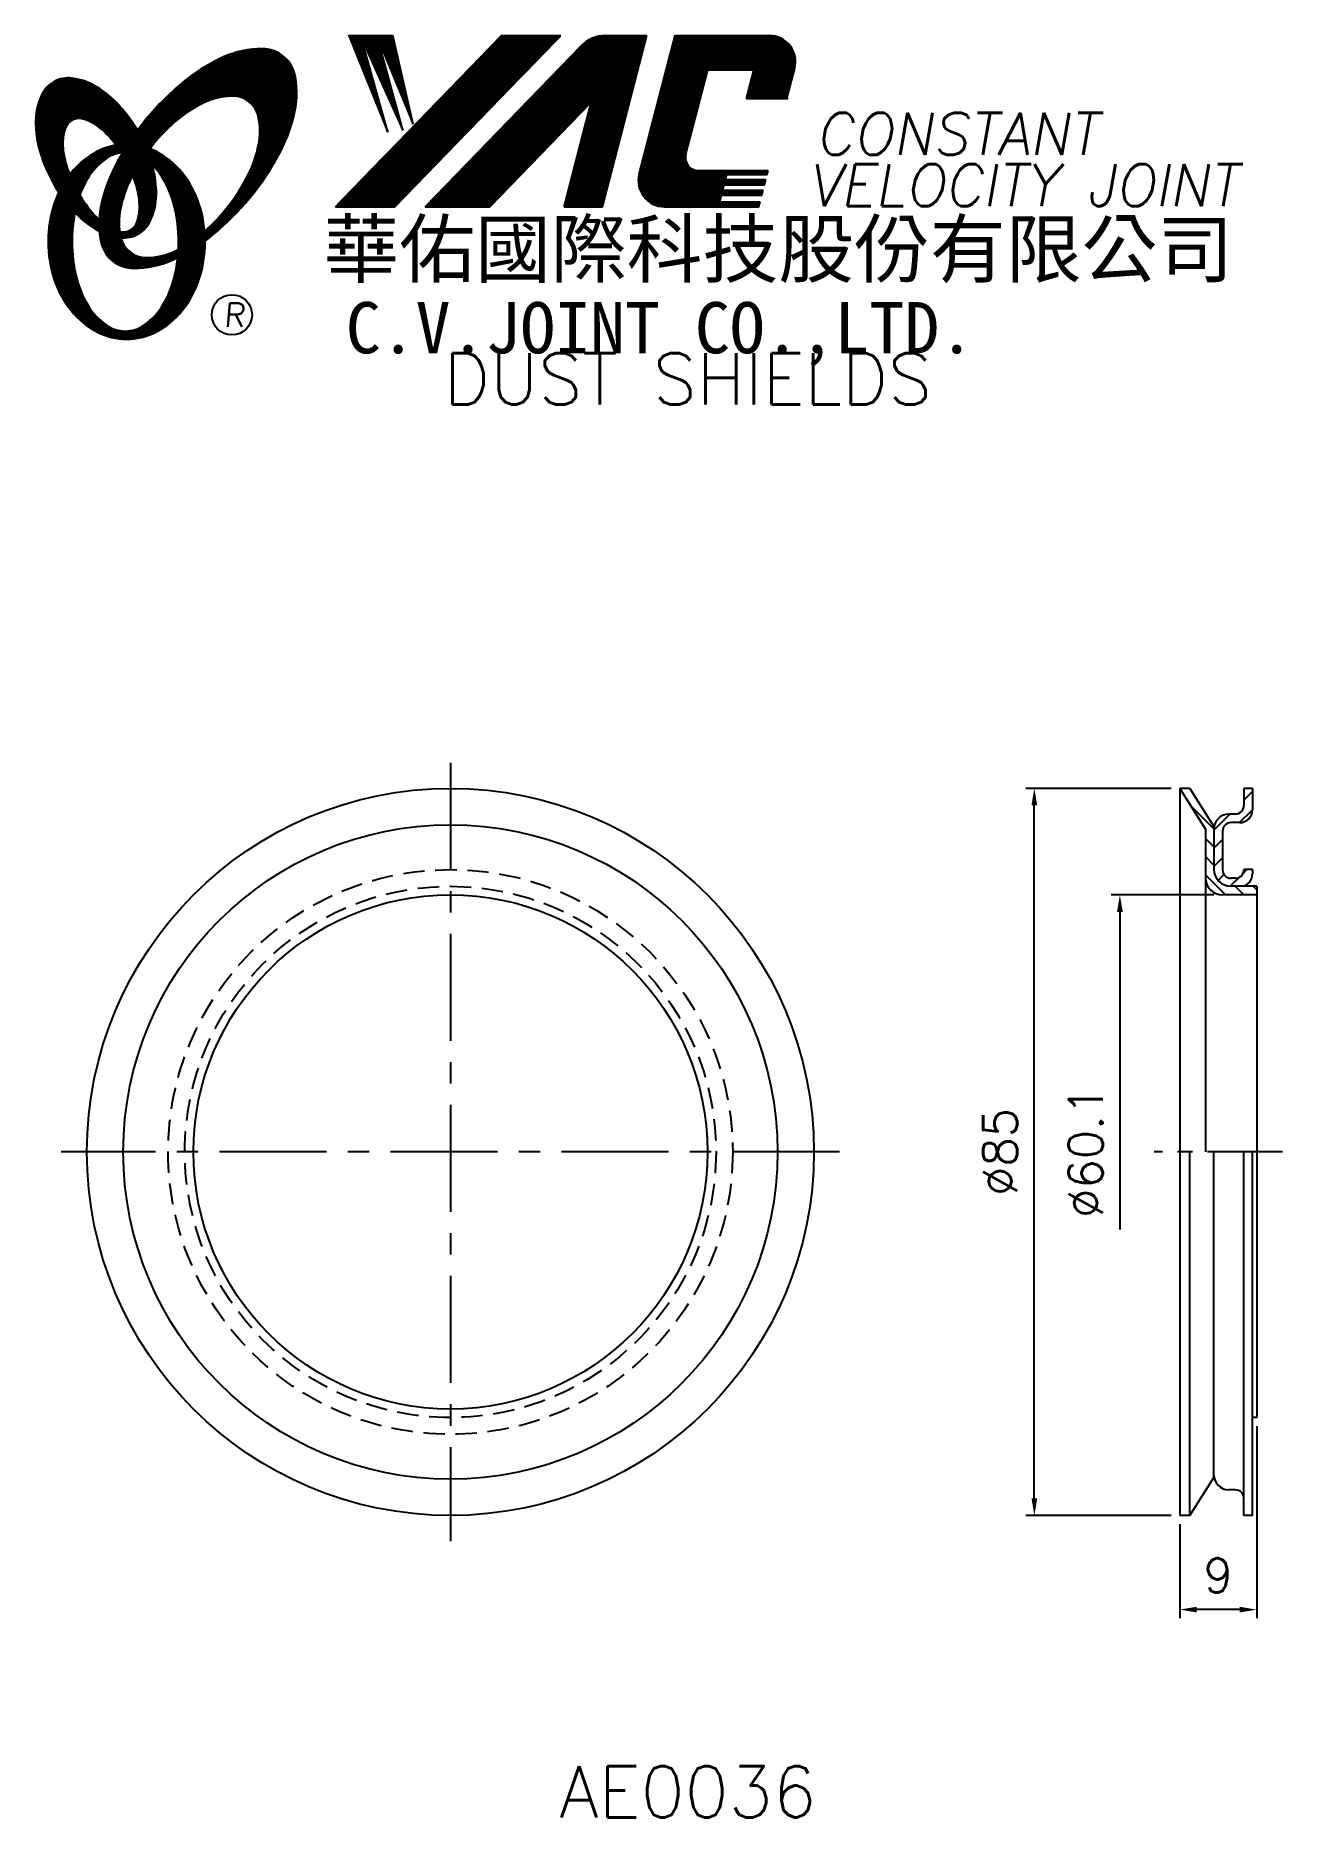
# Model space of a CAD drawing. Extents: x 623 to 769, y 294 to 502.
import ezdxf
from ezdxf.enums import TextEntityAlignment as Align

# ---------------------------------------------------------------- set-up
doc = ezdxf.new("R2010")
doc.units = 0
doc.header["$LTSCALE"] = 10
doc.header["$MEASUREMENT"] = 0
doc.linetypes.add('CENTER', pattern=[2, 1.25, -0.25, 0.25, -0.25])
doc.linetypes.add('HIDDEN', pattern=[0.375, 0.25, -0.125])
doc.layers.get('0').update_dxf_attribs({"linetype": 'CONTINUOUS'})
doc.layers.get('DEFPOINTS').update_dxf_attribs({"linetype": 'CONTINUOUS'})
doc.layers.add('4', color=7, linetype='CONTINUOUS')
doc.styles.add('CHINA', font='KAIU.TTF')
doc.styles.add('ITALICC', font='simplex.shx')
doc.dimstyles.new('STANDARD$0', dxfattribs={"dimtxt": 4, "dimasz": 2, "dimexe": 1, "dimexo": 1, "dimgap": 2, "dimtad": 1, "dimdec": 4, "dimzin": 10, "dimtxsty": 'ITALICC', "dimcen": 2, "dimclrd": 5, "dimclre": 5, "dimclrt": 18, "dimaunit": 1, "dimazin": 3, "dimtp": 0.1, "dimtfac": 0.7, "dimtdec": 4, "dimtmove": 0, "dimatfit": 3, "dimtolj": 1, "dimtzin": 10})
pattern_1 = [(45, (692.817072, 258.236768), (-0.00727476112, 0.00727476112), [])]
pattern_2 = [(45, (524.226526, 294.541178), (-0.00883883476, 0.00883883476), [])]

# ---------------------------------------------------------------- blocks, each defined once
blk = doc.blocks.new('*D4')
at = {"color": 5, "linetype": 'BYBLOCK'}
for p, q in [((761.03, 401.53), (749.03, 401.53)), ((750.03, 399.53), (750.03, 362.43))]:
    blk.add_line(p, q, dxfattribs=at)
blk.add_solid([(749.7, 399.53), (750.37, 399.53), (750.03, 401.53)], dxfattribs=at)
at = {"layer": 'DEFPOINTS', "color": 0, "linetype": 'BYBLOCK'}
for p in [(750.03, 401.53), (762.03, 401.53), (757.03, 341.43)]:
    blk.add_point(p, dxfattribs=at)
at = {"color": 18, "linetype": 'BYBLOCK', "insert": (746.03, 371.48), "char_height": 4, "attachment_point": 5, "rotation": 90, "style": 'ITALICC'}
blk.add_mtext('\\A1;∅60.1', dxfattribs=at)
blk = doc.blocks.new('*D5')
at = {"color": 5, "linetype": 'BYBLOCK'}
for p, q in [((756.03, 413.98), (739.03, 413.98)), ((740.03, 330.98), (740.03, 411.98)), ((756.03, 328.98), (739.03, 328.98))]:
    blk.add_line(p, q, dxfattribs=at)
for points in [[(739.7, 411.98), (740.37, 411.98), (740.03, 413.98)], [(739.7, 330.98), (740.37, 330.98), (740.03, 328.98)]]:
    blk.add_solid(points, dxfattribs=at)
at = {"layer": 'DEFPOINTS', "color": 0, "linetype": 'BYBLOCK'}
for p in [(740.03, 413.98), (757.03, 413.98), (757.03, 328.98)]:
    blk.add_point(p, dxfattribs=at)
at = {"color": 18, "linetype": 'BYBLOCK', "insert": (736.03, 371.48), "char_height": 4, "attachment_point": 5, "rotation": 90, "style": 'ITALICC'}
blk.add_mtext('\\A1;∅85', dxfattribs=at)
blk = doc.blocks.new('*D6')
at = {"color": 5, "linetype": 'BYBLOCK'}
for p, q in [((766.03, 339.43), (766.03, 316.98)), ((757.03, 327.98), (757.03, 316.98)), ((764.03, 317.98), (759.03, 317.98))]:
    blk.add_line(p, q, dxfattribs=at)
for points in [[(759.03, 318.31), (759.03, 317.64), (757.03, 317.98)], [(764.03, 318.31), (764.03, 317.64), (766.03, 317.98)]]:
    blk.add_solid(points, dxfattribs=at)
at = {"layer": 'DEFPOINTS', "color": 0, "linetype": 'BYBLOCK'}
for p in [(766.03, 340.43), (757.03, 328.98), (757.03, 317.98)]:
    blk.add_point(p, dxfattribs=at)
at = {"color": 18, "linetype": 'BYBLOCK', "insert": (761.53, 321.98), "char_height": 4, "attachment_point": 5, "style": 'ITALICC'}
blk.add_mtext('\\A1;9', dxfattribs=at)

msp = doc.modelspace()

# ---------------------------------------------------------------- hatches: boundary and pattern name
at = {"layer": '4', "linetype": 'CONTINUOUS'}
h = msp.add_hatch(dxfattribs=at)
h.set_pattern_fill('ANSI31', color=5, scale=0.1, style=0)
h.set_pattern_definition(pattern_2)
h.paths.add_polyline_path([(684.68523, 501.97216), (677.72793, 501.97216), (658.31132, 481.9684), (665.26863, 481.9684)])
h.paths.add_polyline_path([(688.23212, 494.20659), (685.05175, 481.9684), (689.53273, 481.9684), (694.73117, 501.97216), (689.83444, 501.97216, 0.202785967), (687.10037, 500.81574), (668.80624, 481.9684), (676.35315, 481.9684)])
h.paths.add_polyline_path([(701.85923, 497.97374), (707.25295, 497.97374), (706.38393, 494.62973), (711.10075, 494.62973), (712.01747, 498.15729, 0.490800957), (709.06727, 501.97216), (698.03295, 501.97216), (693.8259, 485.78327, 0.490800957), (696.7761, 481.9684), (707.81042, 481.9684), (707.96486, 482.56271), (703.24804, 482.56271), (703.44141, 483.3068), (708.15823, 483.3068), (708.31679, 483.91693), (703.59997, 483.91693), (703.76121, 484.5374), (708.47803, 484.5374), (708.63421, 485.13839), (703.91739, 485.13839), (704.07419, 485.74177), (708.79101, 485.74177), (708.90775, 486.19097), (700.768, 486.19097, -0.490800957), (699.2929, 488.0984)])
h = msp.add_hatch(dxfattribs=at)
h.set_pattern_fill('ANSI31', color=1, scale=0.1, style=0)
h.set_pattern_definition(pattern_2)
h.paths.add_polyline_path([(665.0433, 501.97216), (659.86597, 501.97216), (664.43673, 490.66842), (661.3708, 501.6264), (666.20553, 490.90408), (663.25752, 501.6264), (667.38474, 491.61105)])
h = msp.add_hatch(dxfattribs=at)
h.set_pattern_fill('ANSI31', color=5, scale=0.082305, style=0)
h.set_pattern_definition([(45, (524.226526, 294.541178), (-0.00727476112, 0.00727476112), [])])
h.paths.add_polyline_path([(646.262, 494.90968, -0.172879177), (648.20347, 494.25112, -0.172879177), (649.29077, 492.51307, -0.104527385), (649.31854, 489.18487, -0.065680101), (648.14901, 485.78292, -0.051823203), (645.7086, 481.94053, -0.044272532), (643.03362, 479.11419, -0.020203161), (643.08721, 477.97627, 0.006517006), (643.49176, 478.28835, 0.049863361), (648.04518, 482.70141, 0.049863361), (651.63482, 487.92858, 0.063682799), (653.45586, 492.55592, 0.103597411), (653.64516, 497.1399, 0.177892575), (652.29655, 499.51017, 0.177892575), (649.73416, 500.4435, 0.103597411), (645.24636, 499.49045, 0.063682799), (640.98862, 496.92138, 0.049863361), (636.4352, 492.50832, 0.016070017), (635.1645, 490.90201, -0.007061632), (635.41178, 490.46497, -0.031648676), (636.36437, 488.4284, -0.008069351), (636.79627, 488.99271, -0.051823203), (639.97465, 492.25116, -0.065680101), (643.01658, 494.17152, -0.104527385)])
h.paths.add_polyline_path([(633.18633, 481.74836, -0.065680101), (634.35586, 485.15032, -0.006063428), (634.5998, 485.62533, 0.027613469), (633.87296, 487.2134, 0.017011252), (633.33954, 488.14838, 0.007829282), (632.84556, 487.28115, 0.063682799), (631.02452, 482.65381, 0.103597411), (630.83522, 478.06984, 0.177892575), (632.18382, 475.69956, 0.177892575), (634.74622, 474.76623, 0.103597411), (639.23401, 475.71928, 0.008811776), (639.86098, 476.00935, 0.013922709), (639.93831, 476.97916, -0.009086703), (639.48829, 476.76172, -0.104527385), (636.24287, 476.02356, -0.172879177), (634.3014, 476.68212, -0.172879177), (633.2141, 478.42017, -0.104527385)])
h = msp.add_hatch(dxfattribs=at)
h.set_pattern_fill('ANSI31', color=3, scale=0.082305, style=0)
h.set_pattern_definition(pattern_1)
h.paths.add_polyline_path([(630.46549, 495.96052, 0.106488277), (627.52361, 496.99909, 0.158297415), (625.43342, 496.60405, 0.158297415), (623.97408, 495.05636, 0.106488277), (623.26327, 492.01859, 0.071723199), (623.68132, 488.70563, 0.058080454), (625.2263, 484.89025, 0.058080454), (627.60735, 481.53246, 0.071723199), (630.17259, 479.3947, 0.020895977), (630.71277, 479.09272, -0.030777155), (630.69687, 480.46893, -0.042059526), (629.60051, 481.63169, -0.04691039), (627.98135, 484.11284, -0.04691039), (626.85307, 486.85233, -0.060581117), (626.45096, 489.1144, -0.10187153), (626.76259, 491.2026, -0.185892489), (627.54267, 492.09424, -0.185892489), (628.71932, 492.23236, -0.10187153), (630.61697, 491.30682, -0.060581117), (632.2538, 489.69455, -0.04691039), (633.87296, 487.2134, -0.04691039), (635.00124, 484.47392, -0.060581117), (635.40334, 482.21185, -0.10187153), (635.09172, 480.12365, -0.185892489), (634.31163, 479.23201, -0.185892489), (633.13499, 479.09389, -0.002013383), (633.09419, 479.10451, 0.021593804), (633.2141, 478.42017, 0.006477741), (633.23211, 478.34314, 0.14950097), (635.20467, 478.75118, 0.158297415), (636.664, 480.29886, 0.106488277), (637.37481, 483.33663, 0.071723199), (636.95676, 486.64959, 0.058080454), (635.41178, 490.46497, 0.058080454), (633.03073, 493.82277, 0.071723199)])
h = msp.add_hatch(dxfattribs=at)
h.set_pattern_fill('ANSI31', color=1, scale=0.082305, style=0)
h.set_pattern_definition(pattern_1)
h.paths.add_polyline_path([(631.55912, 487.63707, -0.120168026), (633.25091, 488.29046, 0.016865385), (632.65115, 489.1732, 0.076648372), (630.49492, 488.45428, 0.104809576), (627.41047, 485.94118, 0.005838257), (627.24353, 485.72898, 0.028089978), (627.98135, 484.11284, 0.014237292), (628.42347, 483.3278, -0.045767751), (629.34865, 485.26464, -0.106890197)])
h.paths.add_polyline_path([(627.52775, 477.88245, -0.048711043), (627.85785, 481.26279, -0.007865741), (627.60735, 481.53246, -0.037695478), (625.97147, 483.65122, 0.03042545), (625.44614, 482.34724, 0.080710289), (624.72071, 477.88245, 0.080710289), (625.44614, 473.41766, 0.089265679), (627.41047, 469.82372, 0.104809576), (630.49492, 467.31062, 0.11926607), (633.90412, 466.48568, 0.11926607), (637.31331, 467.31062, 0.104809576), (640.39776, 469.82372, 0.089265679), (642.36209, 473.41766, 0.080710289), (643.08752, 477.88245, 0.080710289), (642.36209, 482.34724, 0.089265679), (640.39776, 485.94118, 0.104809576), (637.31331, 488.45428, 0.025513357), (636.62007, 488.76703, 0.004818181), (636.36437, 488.4284, -0.023722145), (636.90558, 486.83165, -0.065307489), (638.14076, 485.26464, -0.073950765), (639.45322, 482.06691, -0.060532391), (639.96167, 477.88245, -0.060532391), (639.45322, 473.69799, -0.073950765), (638.14076, 470.50026, -0.106890197), (635.9303, 468.12783, -0.153118262), (633.74471, 467.44245, -0.153118262), (631.55912, 468.12783, -0.106890197), (629.34865, 470.50026, -0.073950765), (628.0362, 473.69799, -0.060532391)])
h = msp.add_hatch(dxfattribs=at)
h.set_pattern_fill('ANSI31', color=5, scale=12, angle=90, style=0)
h.set_pattern_definition([(135, (547.9082, 297.8066), (-1.06066, -1.06066), [])])
h.paths.add_polyline_path([(766.03166, 401.52807), (766.03166, 402.52807), (763.03166, 402.52807, -0.414213562), (761.03166, 404.52807), (761.03166, 408.97807), (761.03166, 409.51742), (758.21441, 413.97807), (757.03166, 413.97807), (760.03166, 409.22807), (760.03166, 403.52807, 0.414213562), (762.03166, 401.52807)])
h = msp.add_hatch(dxfattribs=at)
h.set_pattern_fill('ANSI31', color=5, scale=12, style=0)
h.set_pattern_definition([(45, (547.9082, 297.8066), (-1.06066, 1.06066), [])])
h.paths.add_polyline_path([(763.53166, 403.47807), (763.03166, 403.47807, -0.414213562), (762.03166, 404.47807), (762.03166, 408.97807, -0.414213562), (763.03166, 409.97807), (764.03166, 409.97807, 0.414213562), (765.53166, 411.47807), (765.53166, 413.97807), (764.53166, 413.97807), (764.53166, 411.97807, -0.414213562), (763.53166, 410.97807), (762.78166, 410.97807, 0.414213562), (761.03166, 409.22807), (761.03166, 404.52807, 0.414213562), (763.03166, 402.52807), (764.41572, 402.52807, 0.340256819), (765.53166, 403.97807), (765.53166, 404.47807), (764.53166, 404.47807, -0.414213562)])

# ---------------------------------------------------------------- linework, layer by layer
at = {"layer": '4', "color": 5, "linetype": 'CONTINUOUS'}
for p, q in [((658.31132, 481.9684), (677.72793, 501.97216)), ((665.26863, 481.9684), (684.68523, 501.97216)), ((677.72793, 501.97216), (684.68523, 501.97216)), ((689.53273, 481.9684), (694.73117, 501.97216)), ((689.83444, 501.97216), (694.73117, 501.97216)), ((693.8259, 485.78327), (698.03295, 501.97216)), ((698.03295, 501.97216), (709.06727, 501.97216)), ((668.80624, 481.9684), (687.10037, 500.81574)), ((699.2929, 488.0984), (701.85923, 497.97374)), ((701.85923, 497.97374), (707.25295, 497.97374)), ((706.38393, 494.62973), (707.25295, 497.97374)), ((711.10075, 494.62973), (712.01747, 498.15729)), ((676.35315, 481.9684), (688.23212, 494.20659)), ((685.05175, 481.9684), (688.23212, 494.20659)), ((706.38393, 494.62973), (711.25118, 494.62973)), ((700.768, 486.19097), (708.90775, 486.19097)), ((703.91739, 485.13839), (704.07419, 485.74177)), ((704.07419, 485.74177), (708.79101, 485.74177)), ((708.79101, 485.74177), (708.90775, 486.19097)), ((703.24804, 482.56271), (703.44141, 483.3068)), ((703.44141, 483.3068), (708.15823, 483.3068)), ((703.59997, 483.91693), (703.76121, 484.5374)), ((703.59997, 483.91693), (708.31679, 483.91693)), ((703.76121, 484.5374), (708.47803, 484.5374)), ((703.91739, 485.13839), (708.63421, 485.13839)), ((708.15823, 483.3068), (708.31679, 483.91693)), ((708.47803, 484.5374), (708.63421, 485.13839)), ((658.31132, 481.9684), (665.26863, 481.9684)), ((668.80624, 481.9684), (676.35315, 481.9684)), ((685.05175, 481.9684), (689.53273, 481.9684)), ((696.7761, 481.9684), (707.81042, 481.9684)), ((703.24804, 482.56271), (707.96486, 482.56271)), ((707.81042, 481.9684), (707.96486, 482.56271))]:
    msp.add_line(p, q, dxfattribs=at)
at = {"layer": '4', "color": 1, "linetype": 'CONTINUOUS'}
for p, q in [((659.86597, 501.97216), (664.43673, 490.66842)), ((659.86597, 501.97216), (665.0433, 501.97216)), ((667.38474, 491.61105), (665.0433, 501.97216)), ((661.3708, 501.6264), (666.20553, 490.90408)), ((664.43673, 490.66842), (661.3708, 501.6264)), ((663.25752, 501.6264), (667.38474, 491.61105)), ((666.20553, 490.90408), (663.25752, 501.6264))]:
    msp.add_line(p, q, dxfattribs=at)
at = {"layer": '4', "color": 5, "linetype": 'CENTER'}
for p, q in [((671.76146, 416.97807), (671.76146, 325.97807)), ((717.26146, 371.47807), (626.26146, 371.47807))]:
    msp.add_line(p, q, dxfattribs=at)
at = {"layer": '4', "color": 7, "linetype": 'CONTINUOUS'}
for p, q in [((757.03166, 413.97807), (757.03166, 328.97807)), ((757.03166, 413.97807), (760.03166, 409.22807)), ((758.21441, 413.97807), (757.03166, 413.97807)), ((758.21441, 413.97807), (761.03166, 409.51742)), ((764.53166, 413.97807), (764.53166, 411.97807)), ((765.53166, 413.97807), (764.53166, 413.97807)), ((765.53166, 413.97807), (765.53166, 411.47807)), ((763.53166, 410.97807), (762.78166, 410.97807)), ((760.03166, 409.22807), (760.03166, 403.52807)), ((761.03166, 409.51742), (761.03166, 404.52807)), ((761.03166, 408.97807), (761.03166, 404.52807)), ((762.03166, 408.97807), (762.03166, 404.47807)), ((764.03166, 409.97807), (763.03166, 409.97807)), ((764.53166, 404.47807), (764.53166, 404.47807)), ((765.53166, 404.47807), (764.53166, 404.47807)), ((765.53166, 404.47807), (765.53166, 403.97807)), ((760.03166, 403.52807), (760.03166, 371.47807)), ((763.53166, 403.47807), (763.03166, 403.47807)), ((766.03166, 402.52807), (763.03166, 402.52807)), ((766.03166, 402.52807), (766.03166, 340.42807)), ((766.03166, 401.52807), (762.03166, 401.52807)), ((758.21441, 328.97807), (758.21441, 371.47807)), ((761.03166, 333.97807), (761.03166, 371.47807)), ((764.53166, 328.97807), (764.53166, 371.47807)), ((765.53166, 328.97807), (765.53166, 371.47807)), ((766.03166, 340.42807), (765.53166, 340.42807)), ((761.03166, 333.43872), (761.03166, 338.42807)), ((758.21441, 328.97807), (761.03166, 333.43872)), ((763.53166, 331.97807), (762.78166, 331.97807)), ((758.21441, 328.97807), (757.03166, 328.97807)), ((765.53166, 328.97807), (764.53166, 328.97807))]:
    msp.add_line(p, q, dxfattribs=at)
at = {"layer": '4', "color": 5, "linetype": 'CENTER', "ltscale": 0.7}
msp.add_line((769.03166, 371.47807), (754.03166, 371.47807), dxfattribs=at)
at = {"layer": '4', "color": 5, "linetype": 'CONTINUOUS'}
for points in [[(643.08721, 477.97627, 0.006517006), (643.49176, 478.28835, 0.049863361), (648.04518, 482.70141, 0.049863361), (651.63482, 487.92858, 0.063682799), (653.45586, 492.55592, 0.103597411), (653.64516, 497.1399, 0.177892575), (652.29655, 499.51017, 0.177892575), (649.73416, 500.4435, 0.103597411), (645.24636, 499.49045, 0.063682799), (640.98862, 496.92138, 0.049863361), (636.4352, 492.50832, 0.016070017), (635.1645, 490.90201)], [(643.03362, 479.11419, 0.044272532), (645.7086, 481.94053, 0.051823203), (648.14901, 485.78292, 0.065680101), (649.31854, 489.18487, 0.104527385), (649.29077, 492.51307, 0.172879177), (648.20347, 494.25112, 0.172879177), (646.262, 494.90968, 0.104527385), (643.01658, 494.17152, 0.065680101), (639.97465, 492.25116, 0.051823203), (636.79627, 488.99271, 0.008069351), (636.36437, 488.4284)], [(633.33954, 488.14838, 0.007829282), (632.84556, 487.28115, 0.063682799), (631.02452, 482.65381, 0.103597411), (630.83522, 478.06984, 0.177892575), (632.18382, 475.69956, 0.177892575), (634.74622, 474.76623, 0.103597411), (639.23401, 475.71928, 0.008811776), (639.86098, 476.00935, 0.008811776)], [(634.5998, 485.62533, 0.006063428), (634.35586, 485.15032, 0.065680101), (633.18633, 481.74836, 0.104527385), (633.2141, 478.42017, 0.172879177), (634.3014, 476.68212, 0.172879177), (636.24287, 476.02356, 0.104527385), (639.48829, 476.76172, 0.009086703), (639.93831, 476.97916, 0.009086703)]]:
    msp.add_lwpolyline(points, format="xyb", dxfattribs=at)
at = {"layer": '4', "color": 3, "linetype": 'CONTINUOUS'}
for points in [[(633.23211, 478.34314, 0.14950097), (635.20467, 478.75118, 0.158297415), (636.664, 480.29886, 0.106488277), (637.37481, 483.33663, 0.071723199), (636.95676, 486.64959, 0.058080454), (635.41178, 490.46497, 0.058080454), (633.03073, 493.82277, 0.071723199), (630.46549, 495.96052, 0.106488277), (627.52361, 496.99909, 0.158297415), (625.43342, 496.60405, 0.158297415), (623.97408, 495.05636, 0.106488277), (623.26327, 492.01859, 0.071723199), (623.68132, 488.70563, 0.058080454), (625.2263, 484.89025, 0.058080454), (627.60735, 481.53246, 0.071723199), (630.17259, 479.3947, 0.020895977), (630.71277, 479.09272, 0.020895977)], [(633.09419, 479.10451, 0.002013383), (633.13499, 479.09389, 0.185892489), (634.31163, 479.23201, 0.185892489), (635.09172, 480.12365, 0.10187153), (635.40334, 482.21185, 0.060581117), (635.00124, 484.47392, 0.04691039), (633.87296, 487.2134, 0.04691039), (632.2538, 489.69455, 0.060581117), (630.61697, 491.30682, 0.10187153), (628.71932, 492.23236, 0.185892489), (627.54267, 492.09424, 0.185892489), (626.76259, 491.2026, 0.10187153), (626.45096, 489.1144, 0.060581117), (626.85307, 486.85233, 0.04691039), (627.98135, 484.11284, 0.04691039), (629.60051, 481.63169, 0.042059526), (630.69687, 480.46893, 0.042059526)]]:
    msp.add_lwpolyline(points, format="xyb", dxfattribs=at)
at = {"layer": '4', "color": 1, "linetype": 'CONTINUOUS'}
for points in [[(625.97147, 483.65122, 0.03042545), (625.44614, 482.34724, 0.080710289), (624.72071, 477.88245, 0.080710289), (625.44614, 473.41766, 0.089265679), (627.41047, 469.82372, 0.104809576), (630.49492, 467.31062, 0.11926607), (633.90412, 466.48568, 0.11926607), (637.31331, 467.31062, 0.104809576), (640.39776, 469.82372, 0.089265679), (642.36209, 473.41766, 0.080710289), (643.08752, 477.88245, 0.080710289), (642.36209, 482.34724, 0.089265679), (640.39776, 485.94118, 0.104809576), (637.31331, 488.45428, 0.025513357), (636.62007, 488.76703, 0.025513357)], [(632.65115, 489.1732, 0.076648372), (630.49492, 488.45428, 0.104809576), (627.41047, 485.94118, 0.005838257), (627.24353, 485.72898, 0.005838257)], [(633.25091, 488.29046, 0.120168026), (631.55912, 487.63707, 0.106890197), (629.34865, 485.26464, 0.045767751), (628.42347, 483.3278, 0.045767751)], [(627.85785, 481.26279, 0.048711043), (627.52775, 477.88245, 0.060532391), (628.0362, 473.69799, 0.073950765), (629.34865, 470.50026, 0.106890197), (631.55912, 468.12783, 0.153118262), (633.74471, 467.44245, 0.153118262), (635.9303, 468.12783, 0.106890197), (638.14076, 470.50026, 0.073950765), (639.45322, 473.69799, 0.060532391), (639.96167, 477.88245, 0.060532391), (639.45322, 482.06691, 0.073950765), (638.14076, 485.26464, 0.065307489), (636.90558, 486.83165)]]:
    msp.add_lwpolyline(points, format="xyb", dxfattribs=at)
at = {"layer": '4', "color": 5, "linetype": 'CONTINUOUS'}
msp.add_circle((646.20836, 469.33673), 2.35282, dxfattribs=at)
at = {"layer": '4', "color": 7, "linetype": 'CONTINUOUS'}
for radius in [42.5, 38.25, 30.05]:
    msp.add_circle((671.76146, 371.47807), radius, dxfattribs=at)
at = {"layer": '4', "color": 5, "linetype": 'HIDDEN'}
for radius in [33, 31.05]:
    msp.add_circle((671.76146, 371.47807), radius, dxfattribs=at)
at = {"layer": '4', "color": 5, "linetype": 'CONTINUOUS'}
for centre, radius, start, end in [((689.83444, 498.16192), 3.81024, 90, 135.8533387), ((709.06727, 498.92397), 3.04819, 345.4326059, 90), ((700.768, 487.71506), 1.5241, 165.4326059, 270), ((696.7761, 485.01659), 3.04819, 165.4326059, 270)]:
    msp.add_arc(centre, radius, start, end, dxfattribs=at)
at = {"layer": '4', "color": 7, "linetype": 'CONTINUOUS'}
for centre, radius, start, end in [((762.78166, 409.22807), 1.75, 90, 180), ((763.53166, 411.97807), 1, 270, 0), ((764.03166, 411.47807), 1.5, 270, 0), ((763.03166, 408.97807), 1, 90, 180), ((763.03166, 404.52807), 2, 180, 270), ((763.03166, 404.47807), 1, 180, 270), ((763.53166, 404.47807), 1, 270, 0), ((762.03166, 403.52807), 2, 180, 270), ((764.03166, 403.97807), 1.5, 284.8351116, 0), ((762.78166, 333.72807), 1.75, 180, 270), ((763.53166, 330.97807), 1, 0, 90)]:
    msp.add_arc(centre, radius, start, end, dxfattribs=at)

# ---------------------------------------------------------------- texts
at = {"layer": '4', "color": 5, "linetype": 'CONTINUOUS', "style": 'ITALICC'}
for s, height, oblique, p in [('CONSTANT', 4.9, 10, (714.46013, 488.03887)), ('VELOCITY JOINT', 4.9, 10, (713.5819, 482.04349)), ('R', 2.75625, 5, (645.24967, 467.92713))]:
    msp.add_text(s, height=height, dxfattribs=dict(at, oblique=oblique)).set_placement(p)
at = {"layer": '4', "color": 7, "linetype": 'CONTINUOUS', "style": 'CHINA'}
for s, height, p in [('華佑國際科技股份有限公司', 6.5, (656.89796, 473.77855)), ('C.V.JOINT CO.,LTD.', 6, (659.5266, 464.83233))]:
    msp.add_text(s, height=height, dxfattribs=at).set_placement(p)
at = {"layer": '4', "color": 18, "linetype": 'CONTINUOUS', "style": 'ITALICC'}
for s, p in [('DUST SHIELDS', (699.52932, 458.83951)), ('AE0036', (699.52932, 293.69212))]:
    msp.add_text(s, height=6, dxfattribs=at).set_placement(p, align=Align.CENTER)

# ---------------------------------------------------------------- dimensions: what is measured, and where the dimension line sits
at = {"layer": '4', "color": 7, "linetype": 'CONTINUOUS'}
dim = msp.add_linear_dim(base=(740.0317, 413.97807), p1=(757.03166, 328.97807), p2=(757.03166, 413.97807), angle=90, text='%%C85', dimstyle='STANDARD$0', dxfattribs=at)
dim.commit()
dim.dimension.update_dxf_attribs({"geometry": '*D5', "text_midpoint": (736.0317, 371.47807)})
dim = msp.add_linear_dim(base=(750.0317, 401.52807), p1=(757.03166, 341.42807), p2=(762.03166, 401.52807), angle=90, text='%%C60.1', dimstyle='STANDARD$0', override={"dimcen": -2, "dimse1": 1, "dimsd1": 1}, dxfattribs=at)
dim.commit()
dim.dimension.update_dxf_attribs({"geometry": '*D4', "text_midpoint": (746.0317, 371.47807)})
dim = msp.add_linear_dim(base=(757.03166, 317.97808), p1=(766.03166, 340.42807), p2=(757.03166, 328.97807), text='9', dimstyle='STANDARD$0', dxfattribs=at)
dim.commit()
dim.dimension.update_dxf_attribs({"geometry": '*D6', "text_midpoint": (761.53166, 321.97808)})

doc.saveas('drawing.dxf')
